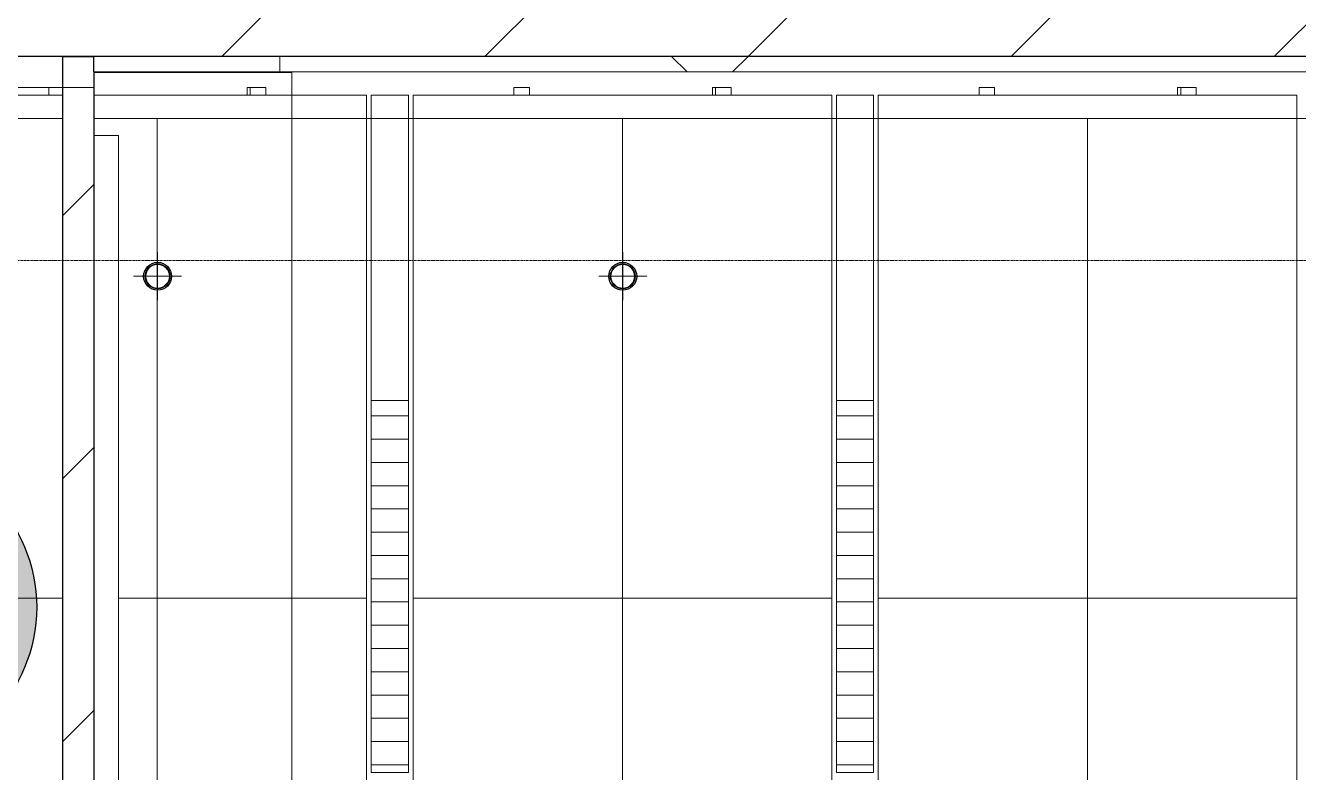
# Model space of a CAD drawing. Header units: millimetres. Extents: x 984 to 425800, y -34355 to 59419.
# Drawn here: x 136666 to 140771, y 10543 to 12952 of the extents above; entities that cross this region are included whole.
import ezdxf

# ---------------------------------------------------------------- set-up
doc = ezdxf.new("R2010")
doc.units = ezdxf.units.MM
doc.linetypes.add('DPA_Grid _ Level 100', pattern=[10, 5.5, -1.6, 1.3, -1.6])
for name, color, linetype, lineweight in [('A-DETL-GENF', 2, 'Continuous', 35), ('A-DOOR', 3, 'Continuous', 25), ('A-DOOR-E', 2, 'Continuous', 25), ('A-DOOR-HDLN', 2, 'Continuous', 9), ('A-FLOR-E', 2, 'Continuous', 9), ('A-GLAZ-CURT', 2, 'Continuous', 9), ('A-ROOM-IDEN', 3, 'Continuous', 25), ('A-WALL', 5, 'Continuous', 9), ('A-WALL-FNSH', 2, 'Continuous', 9), ('A-WALL-PATT', 1, 'Continuous', 9), ('E-LITE-EQPM', 2, 'Continuous', 9), ('S-GRID', 251, 'Continuous', 9), ('WALL-E', 2, 'Continuous', 9)]:
    doc.layers.add(name, color=color, linetype=linetype, lineweight=lineweight)
pattern_1 = [(45, (1017098.17, 0), (-424.26407, 424.26407), [])]

# ---------------------------------------------------------------- blocks, each defined once
blk = doc.blocks.new('DPA_CP_Entrance Canopy Lower - Depth 4200-V3-4110-01 GROUND LEVEL - REFLECTED CEILING PLAN')
at = {"layer": 'A-GLAZ-CURT'}
for p, q in [((-881507.4, 12652), (-881507.4, 9308)), ((-880312.4, 12652), (-881507.4, 12652)), ((-880817.4, 12652), (-881141.4, 12652)), ((-880817.4, 12652), (-881141.4, 12652)), ((-880817.4, 12652), (-881141.4, 12652)), ((-880682.4, 12652), (-880697.4, 12652)), ((-880682.4, 12652), (-880697.4, 12652)), ((-880682.4, 12652), (-880697.4, 12652)), ((-880007.4, 12652), (-880212.4, 12652)), ((-880007.4, 9308), (-880007.4, 12652)), ((-881507.4, 9296), (-881507.4, 8937)), ((-880007.4, 8937), (-880007.4, 9296)), ((-881507.4, 8937), (-881507.4, 8737)), ((-881507.4, 8737), (-881507.4, 8937)), ((-880355.2, 8937), (-881507.4, 8937)), ((-880355.2, 8937), (-881507.4, 8937)), ((-880185.8, 8937), (-880347, 8937)), ((-880185.8, 8937), (-880347, 8937)), ((-880007.4, 8937), (-880177.6, 8937)), ((-880007.4, 8937), (-880177.6, 8937)), ((-880007.4, 8937), (-880007.4, 8737)), ((-880007.4, 8737), (-880007.4, 8937)), ((-880007.4, 8737), (-881507.4, 8737)), ((-880007.4, 8737), (-881507.4, 8737))]:
    blk.add_line(p, q, dxfattribs=at)
blk = doc.blocks.new('DPA_CP_Entrance Canopy Lower - Depth 4200-V2-4110-01 GROUND LEVEL - REFLECTED CEILING PLAN')
at = {"layer": 'A-GLAZ-CURT'}
for p, q in [((-883007.4, 12652), (-883007.4, 9308)), ((-881507.4, 12652), (-883007.4, 12652)), ((-882317.4, 12652), (-882332.4, 12652)), ((-882317.4, 12652), (-882332.4, 12652)), ((-882317.4, 12652), (-882332.4, 12652)), ((-882182.4, 12652), (-882197.4, 12652)), ((-882182.4, 12652), (-882197.4, 12652)), ((-882182.4, 12652), (-882197.4, 12652)), ((-881507.4, 9308), (-881507.4, 12652)), ((-883007.4, 9296), (-883007.4, 8937)), ((-881507.4, 8937), (-881507.4, 9296)), ((-883007.4, 8937), (-883007.4, 8737)), ((-883007.4, 8737), (-883007.4, 8937)), ((-881507.4, 8937), (-883007.4, 8937)), ((-881507.4, 8937), (-883007.4, 8937)), ((-881507.4, 8937), (-881507.4, 8737)), ((-881507.4, 8737), (-881507.4, 8937)), ((-881507.4, 8737), (-883007.4, 8737)), ((-881507.4, 8737), (-883007.4, 8737))]:
    blk.add_line(p, q, dxfattribs=at)
blk = doc.blocks.new('DPA_CP_Entrance Canopy Lower - Depth 4200-V4-4110-01 GROUND LEVEL - REFLECTED CEILING PLAN')
at = {"layer": 'A-GLAZ-CURT'}
for p, q in [((-878507.4, 12652), (-878507.4, 9308)), ((-877007.4, 12652), (-878507.4, 12652)), ((-877817.4, 12652), (-877832.4, 12652)), ((-877817.4, 12652), (-877832.4, 12652)), ((-877817.4, 12652), (-877832.4, 12652)), ((-877682.4, 12652), (-877697.4, 12652)), ((-877682.4, 12652), (-877697.4, 12652)), ((-877682.4, 12652), (-877697.4, 12652)), ((-877007.4, 9308), (-877007.4, 12652)), ((-878507.4, 9296), (-878507.4, 8937)), ((-877007.4, 8937), (-877007.4, 9296)), ((-878507.4, 8937), (-878507.4, 8737)), ((-878507.4, 8737), (-878507.4, 8937)), ((-877355.2, 8937), (-878507.4, 8937)), ((-877355.2, 8937), (-878507.4, 8937)), ((-877185.8, 8937), (-877347, 8937)), ((-877185.8, 8937), (-877347, 8937)), ((-877007.4, 8937), (-877177.6, 8937)), ((-877007.4, 8937), (-877177.6, 8937)), ((-877007.4, 8937), (-877007.4, 8737)), ((-877007.4, 8737), (-877007.4, 8937)), ((-877007.4, 8737), (-878507.4, 8737)), ((-877007.4, 8737), (-878507.4, 8737))]:
    blk.add_line(p, q, dxfattribs=at)
blk = doc.blocks.new('CP_Facade_FeaturePanel - FeaturePanel-8936432-4110-01 GROUND LEVEL - REFLECTED CEILING PLAN')
at = {"layer": 'A-GLAZ-CURT'}
for p, q in [((-340, 50), (340, 50)), ((340, 50), (-340, 50)), ((-117.7, 50), (-280, 50)), ((-280, 50), (-117.7, 50)), ((-280, 50), (-141.8, 50)), ((-10, 50), (-280, 50)), ((-214.4, 50), (-280, 50)), ((-280, 50), (-248.5, 50)), ((-248.5, 50), (-214.4, 50)), ((-209.4, 50), (-144.6, 50)), ((-191, 50), (-206.4, 50)), ((-90.7, 50), (-191, 50)), ((-144.6, 50), (-155.8, 50)), ((-153.8, 50), (-90.7, 50)), ((-141.8, 50), (-10, 50)), ((-89.1, 50), (-68.1, 50)), ((0, 50), (-88, 50)), ((0, 50), (-87.4, 50)), ((-86.9, 50), (0, 50)), ((-68.1, 50), (0, 50)), ((87.4, 50), (0, 50)), ((0, 50), (68.1, 50)), ((88, 50), (0, 50)), ((0, 50), (86.9, 50)), ((280, 50), (10, 50)), ((10, 50), (141.8, 50)), ((68.1, 50), (89.1, 50)), ((191, 50), (90.7, 50)), ((90.7, 50), (153.8, 50)), ((117.7, 50), (280, 50)), ((280, 50), (117.7, 50)), ((141.8, 50), (280, 50)), ((144.6, 50), (209.4, 50)), ((155.8, 50), (144.6, 50)), ((206.4, 50), (191, 50)), ((280, 50), (214.4, 50)), ((214.4, 50), (248.5, 50)), ((248.5, 50), (280, 50)), ((-340, 0), (340, 0)), ((340, 0), (-340, 0)), ((-117.7, 0), (-280, 0)), ((-280, 0), (-117.7, 0)), ((-280, 0), (-10, 0)), ((-141.8, 0), (-280, 0)), ((-248.5, 0), (-280, 0)), ((-280, 0), (-214.4, 0)), ((-214.4, 0), (-248.5, 0)), ((-144.6, 0), (-209.4, 0)), ((-206.4, 0), (-191, 0)), ((-191, 0), (-90.7, 0)), ((-155.8, 0), (-144.6, 0)), ((-90.7, 0), (-153.8, 0)), ((-10, 0), (-141.8, 0)), ((-68.1, 0), (-89.1, 0)), ((-88, 0), (0, 0)), ((-87.4, 0), (0, 0)), ((0, 0), (-86.9, 0)), ((0, 0), (-68.1, 0)), ((68.1, 0), (0, 0)), ((0, 0), (87.4, 0)), ((86.9, 0), (0, 0)), ((0, 0), (88, 0)), ((141.8, 0), (10, 0)), ((10, 0), (280, 0)), ((89.1, 0), (68.1, 0)), ((153.8, 0), (90.7, 0)), ((90.7, 0), (191, 0)), ((117.7, 0), (280, 0)), ((280, 0), (117.7, 0)), ((280, 0), (141.8, 0)), ((144.6, 0), (155.8, 0)), ((209.4, 0), (144.6, 0)), ((191, 0), (206.4, 0)), ((248.5, 0), (214.4, 0)), ((214.4, 0), (280, 0)), ((280, 0), (248.5, 0))]:
    blk.add_line(p, q, dxfattribs=at)
blk = doc.blocks.new('CP_Facade_FeaturePanel - FeaturePanel-V61-4110-01 GROUND LEVEL - REFLECTED CEILING PLAN')
at = {"layer": 'A-GLAZ-CURT'}
for p, q in [((-340, 50), (340, 50)), ((340, 50), (-340, 50)), ((-117.7, 50), (-280, 50)), ((-280, 50), (-117.7, 50)), ((-280, 50), (-141.8, 50)), ((-10, 50), (-280, 50)), ((-214.4, 50), (-280, 50)), ((-280, 50), (-248.5, 50)), ((-248.5, 50), (-214.4, 50)), ((-209.4, 50), (-144.6, 50)), ((-191, 50), (-206.4, 50)), ((-90.7, 50), (-191, 50)), ((-144.6, 50), (-155.8, 50)), ((-153.8, 50), (-90.7, 50)), ((-141.8, 50), (-10, 50)), ((-89.1, 50), (-68.1, 50)), ((0, 50), (-88, 50)), ((0, 50), (-87.4, 50)), ((-86.9, 50), (0, 50)), ((-68.1, 50), (0, 50)), ((1.1, 50), (68.1, 50)), ((87.4, 50), (1.2, 50)), ((88, 50), (1.2, 50)), ((1.2, 50), (86.9, 50)), ((280, 50), (10, 50)), ((10, 50), (141.8, 50)), ((68.1, 50), (89.1, 50)), ((191, 50), (90.7, 50)), ((90.7, 50), (153.8, 50)), ((117.7, 50), (280, 50)), ((280, 50), (117.7, 50)), ((141.8, 50), (280, 50)), ((144.6, 50), (209.4, 50)), ((155.8, 50), (144.6, 50)), ((206.4, 50), (191, 50)), ((280, 50), (214.4, 50)), ((214.4, 50), (248.5, 50)), ((248.5, 50), (280, 50)), ((-340, 0), (340, 0)), ((340, 0), (-340, 0)), ((-117.7, 0), (-280, 0)), ((-280, 0), (-117.7, 0)), ((-280, 0), (-10, 0)), ((-141.8, 0), (-280, 0)), ((-248.5, 0), (-280, 0)), ((-280, 0), (-214.4, 0)), ((-214.4, 0), (-248.5, 0)), ((-144.6, 0), (-209.4, 0)), ((-206.4, 0), (-191, 0)), ((-191, 0), (-90.7, 0)), ((-155.8, 0), (-144.6, 0)), ((-90.7, 0), (-153.8, 0)), ((-10, 0), (-141.8, 0)), ((-68.1, 0), (-89.1, 0)), ((-88, 0), (0, 0)), ((-87.4, 0), (0, 0)), ((0, 0), (-86.9, 0)), ((0, 0), (-68.1, 0)), ((68.1, 0), (1.1, 0)), ((1.2, 0), (87.4, 0)), ((86.9, 0), (1.2, 0)), ((1.2, 0), (88, 0)), ((141.8, 0), (10, 0)), ((10, 0), (280, 0)), ((89.1, 0), (68.1, 0)), ((153.8, 0), (90.7, 0)), ((90.7, 0), (191, 0)), ((117.7, 0), (280, 0)), ((280, 0), (117.7, 0)), ((280, 0), (141.8, 0)), ((144.6, 0), (155.8, 0)), ((209.4, 0), (144.6, 0)), ((191, 0), (206.4, 0)), ((248.5, 0), (214.4, 0)), ((214.4, 0), (280, 0)), ((280, 0), (248.5, 0))]:
    blk.add_line(p, q, dxfattribs=at)
blk = doc.blocks.new('CP_Facade_FeaturePanel - FeaturePanel-V62-4110-01 GROUND LEVEL - REFLECTED CEILING PLAN')
at = {"layer": 'A-GLAZ-CURT'}
for p, q in [((-340, 50), (-135, 50)), ((-135, 50), (-340, 50)), ((-135.6, 50), (-280, 50)), ((-280, 50), (-135, 50)), ((-280, 50), (-141.8, 50)), ((-135, 50), (-280, 50)), ((-214.4, 50), (-280, 50)), ((-280, 50), (-248.5, 50)), ((-248.5, 50), (-214.4, 50)), ((-209.4, 50), (-144.6, 50)), ((-191, 50), (-206.4, 50)), ((-135, 50), (-191, 50)), ((-144.6, 50), (-155.8, 50)), ((-153.8, 50), (-140.4, 50)), ((-141.8, 50), (-135.8, 50)), ((-340, 0), (340, 0)), ((340, 0), (-340, 0)), ((-117.7, 0), (-280, 0)), ((-280, 0), (-117.7, 0)), ((-280, 0), (-10, 0)), ((-141.8, 0), (-280, 0)), ((-248.5, 0), (-280, 0)), ((-280, 0), (-214.4, 0)), ((-214.4, 0), (-248.5, 0)), ((-144.6, 0), (-209.4, 0)), ((-206.4, 0), (-191, 0)), ((-191, 0), (-90.7, 0)), ((-155.8, 0), (-144.6, 0)), ((-90.7, 0), (-153.8, 0)), ((-10, 0), (-141.8, 0)), ((-68.1, 0), (-89.1, 0)), ((-88, 0), (0, 0)), ((-87.4, 0), (0, 0)), ((0, 0), (-86.9, 0)), ((0, 0), (-68.1, 0)), ((68.1, 0), (0, 0)), ((0, 0), (87.4, 0)), ((86.9, 0), (0, 0)), ((0, 0), (88, 0)), ((141.8, 0), (10, 0)), ((10, 0), (280, 0)), ((89.1, 0), (68.1, 0)), ((153.8, 0), (90.7, 0)), ((90.7, 0), (191, 0)), ((117.7, 0), (280, 0)), ((280, 0), (117.7, 0)), ((280, 0), (141.8, 0)), ((144.6, 0), (155.8, 0)), ((209.4, 0), (144.6, 0)), ((191, 0), (206.4, 0)), ((248.5, 0), (214.4, 0)), ((214.4, 0), (280, 0)), ((280, 0), (248.5, 0))]:
    blk.add_line(p, q, dxfattribs=at)
blk = doc.blocks.new('CP_Facade_FeaturePanel - FeaturePanel-V64-4110-01 GROUND LEVEL - REFLECTED CEILING PLAN')
at = {"layer": 'A-GLAZ-CURT'}
for p, q in [((-340, 50), (340, 50)), ((340, 50), (-340, 50)), ((-117.7, 50), (-280, 50)), ((-280, 50), (-117.7, 50)), ((-280, 50), (-141.8, 50)), ((-10, 50), (-280, 50)), ((-214.4, 50), (-280, 50)), ((-280, 50), (-248.5, 50)), ((-248.5, 50), (-214.4, 50)), ((-209.4, 50), (-144.6, 50)), ((-191, 50), (-206.4, 50)), ((-90.7, 50), (-191, 50)), ((-144.6, 50), (-155.8, 50)), ((-153.8, 50), (-90.7, 50)), ((-141.8, 50), (-10, 50)), ((-89.1, 50), (-68.1, 50)), ((0, 50), (-88, 50)), ((0, 50), (-87.4, 50)), ((-86.9, 50), (0, 50)), ((-68.1, 50), (0, 50)), ((87.4, 50), (0, 50)), ((0, 50), (68.1, 50)), ((88, 50), (0, 50)), ((0, 50), (86.9, 50)), ((280, 50), (10, 50)), ((10, 50), (141.8, 50)), ((68.1, 50), (89.1, 50)), ((191, 50), (95.4, 50)), ((96, 50), (153.8, 50)), ((117.7, 50), (280, 50)), ((280, 50), (117.7, 50)), ((141.8, 50), (280, 50)), ((144.6, 50), (209.4, 50)), ((155.8, 50), (144.6, 50)), ((206.4, 50), (191, 50)), ((280, 50), (214.4, 50)), ((214.4, 50), (248.5, 50)), ((248.5, 50), (280, 50)), ((-340, 0), (340, 0)), ((340, 0), (-340, 0)), ((-117.7, 0), (-280, 0)), ((-280, 0), (-117.7, 0)), ((-280, 0), (-10, 0)), ((-141.8, 0), (-280, 0)), ((-248.5, 0), (-280, 0)), ((-280, 0), (-214.4, 0)), ((-214.4, 0), (-248.5, 0)), ((-144.6, 0), (-209.4, 0)), ((-206.4, 0), (-191, 0)), ((-191, 0), (-90.7, 0)), ((-155.8, 0), (-144.6, 0)), ((-90.7, 0), (-153.8, 0)), ((-10, 0), (-141.8, 0)), ((-68.1, 0), (-89.1, 0)), ((-88, 0), (0, 0)), ((-87.4, 0), (0, 0)), ((0, 0), (-86.9, 0)), ((0, 0), (-68.1, 0)), ((68.1, 0), (0, 0)), ((0, 0), (87.4, 0)), ((86.9, 0), (0, 0)), ((0, 0), (88, 0)), ((141.8, 0), (10, 0)), ((10, 0), (280, 0)), ((89.1, 0), (68.1, 0)), ((95.4, 0), (191, 0)), ((153.8, 0), (96, 0)), ((117.7, 0), (280, 0)), ((280, 0), (117.7, 0)), ((280, 0), (141.8, 0)), ((144.6, 0), (155.8, 0)), ((209.4, 0), (144.6, 0)), ((191, 0), (206.4, 0)), ((248.5, 0), (214.4, 0)), ((214.4, 0), (280, 0)), ((280, 0), (248.5, 0))]:
    blk.add_line(p, q, dxfattribs=at)
blk = doc.blocks.new('CP_Facade_FeaturePanel - FeaturePanel-V65-4110-01 GROUND LEVEL - REFLECTED CEILING PLAN')
at = {"layer": 'A-GLAZ-CURT'}
for p, q in [((-340, 50), (340, 50)), ((340, 50), (-340, 50)), ((-117.7, 50), (-280, 50)), ((-280, 50), (-117.7, 50)), ((-280, 50), (-141.8, 50)), ((-10, 50), (-280, 50)), ((-214.4, 50), (-280, 50)), ((-280, 50), (-248.5, 50)), ((-248.5, 50), (-214.4, 50)), ((-209.4, 50), (-144.6, 50)), ((-191, 50), (-206.4, 50)), ((-90.7, 50), (-191, 50)), ((-144.6, 50), (-155.8, 50)), ((-153.8, 50), (-90.7, 50)), ((-141.8, 50), (-10, 50)), ((-89.1, 50), (-68.1, 50)), ((0, 50), (-88, 50)), ((0, 50), (-87.4, 50)), ((-86.9, 50), (0, 50)), ((-68.1, 50), (0, 50)), ((87.4, 50), (0, 50)), ((0, 50), (68.1, 50)), ((88, 50), (0, 50)), ((0, 50), (86.9, 50)), ((280, 50), (10, 50)), ((10, 50), (141.8, 50)), ((68.1, 50), (89.1, 50)), ((191, 50), (90.7, 50)), ((90.7, 50), (140.4, 50)), ((117.7, 50), (280, 50)), ((280, 50), (117.7, 50)), ((141.9, 50), (280, 50)), ((142.3, 50), (153.8, 50)), ((144.6, 50), (209.4, 50)), ((155.8, 50), (144.6, 50)), ((206.4, 50), (191, 50)), ((280, 50), (214.4, 50)), ((214.4, 50), (248.5, 50)), ((248.5, 50), (280, 50)), ((-340, 0), (340, 0)), ((340, 0), (-340, 0)), ((-117.7, 0), (-280, 0)), ((-280, 0), (-117.7, 0)), ((-280, 0), (-10, 0)), ((-141.8, 0), (-280, 0)), ((-248.5, 0), (-280, 0)), ((-280, 0), (-214.4, 0)), ((-214.4, 0), (-248.5, 0)), ((-144.6, 0), (-209.4, 0)), ((-206.4, 0), (-191, 0)), ((-191, 0), (-90.7, 0)), ((-155.8, 0), (-144.6, 0)), ((-90.7, 0), (-153.8, 0)), ((-10, 0), (-141.8, 0)), ((-68.1, 0), (-89.1, 0)), ((-88, 0), (0, 0)), ((-87.4, 0), (0, 0)), ((0, 0), (-86.9, 0)), ((0, 0), (-68.1, 0)), ((68.1, 0), (0, 0)), ((0, 0), (87.4, 0)), ((86.9, 0), (0, 0)), ((0, 0), (88, 0)), ((141.8, 0), (10, 0)), ((10, 0), (280, 0)), ((89.1, 0), (68.1, 0)), ((140.4, 0), (90.7, 0)), ((90.7, 0), (191, 0)), ((117.7, 0), (280, 0)), ((280, 0), (117.7, 0)), ((280, 0), (141.9, 0)), ((153.8, 0), (142.3, 0)), ((144.6, 0), (155.8, 0)), ((209.4, 0), (144.6, 0)), ((191, 0), (206.4, 0)), ((248.5, 0), (214.4, 0)), ((214.4, 0), (280, 0)), ((280, 0), (248.5, 0))]:
    blk.add_line(p, q, dxfattribs=at)
blk = doc.blocks.new('CP_Facade_FeaturePanel - FeaturePanel-V66-4110-01 GROUND LEVEL - REFLECTED CEILING PLAN')
at = {"layer": 'A-GLAZ-CURT'}
for p, q in [((-340, 50), (340, 50)), ((340, 50), (-340, 50)), ((-117.7, 50), (-280, 50)), ((-280, 50), (-117.7, 50)), ((-280, 50), (-141.8, 50)), ((-10, 50), (-280, 50)), ((-214.4, 50), (-280, 50)), ((-280, 50), (-248.5, 50)), ((-248.5, 50), (-214.4, 50)), ((-209.4, 50), (-144.6, 50)), ((-191, 50), (-206.4, 50)), ((-90.7, 50), (-191, 50)), ((-144.6, 50), (-155.8, 50)), ((-153.8, 50), (-90.7, 50)), ((-141.8, 50), (-10, 50)), ((-89.1, 50), (-68.1, 50)), ((0, 50), (-88, 50)), ((0, 50), (-87.4, 50)), ((-86.9, 50), (0, 50)), ((-68.1, 50), (0, 50)), ((87.4, 50), (0, 50)), ((0, 50), (68.1, 50)), ((88, 50), (0, 50)), ((0, 50), (86.9, 50)), ((280, 50), (10, 50)), ((10, 50), (141.8, 50)), ((68.1, 50), (89.1, 50)), ((188.4, 50), (90.7, 50)), ((90.7, 50), (153.8, 50)), ((117.7, 50), (280, 50)), ((280, 50), (117.7, 50)), ((141.8, 50), (182.9, 50)), ((144.6, 50), (209.4, 50)), ((155.8, 50), (144.6, 50)), ((188.1, 50), (280, 50)), ((206.4, 50), (191, 50)), ((280, 50), (214.4, 50)), ((214.4, 50), (248.5, 50)), ((248.5, 50), (280, 50)), ((-340, 0), (340, 0)), ((340, 0), (-340, 0)), ((-117.7, 0), (-280, 0)), ((-280, 0), (-117.7, 0)), ((-280, 0), (-10, 0)), ((-141.8, 0), (-280, 0)), ((-248.5, 0), (-280, 0)), ((-280, 0), (-214.4, 0)), ((-214.4, 0), (-248.5, 0)), ((-144.6, 0), (-209.4, 0)), ((-206.4, 0), (-191, 0)), ((-191, 0), (-90.7, 0)), ((-155.8, 0), (-144.6, 0)), ((-90.7, 0), (-153.8, 0)), ((-10, 0), (-141.8, 0)), ((-68.1, 0), (-89.1, 0)), ((-88, 0), (0, 0)), ((-87.4, 0), (0, 0)), ((0, 0), (-86.9, 0)), ((0, 0), (-68.1, 0)), ((68.1, 0), (0, 0)), ((0, 0), (87.4, 0)), ((86.9, 0), (0, 0)), ((0, 0), (88, 0)), ((141.8, 0), (10, 0)), ((10, 0), (280, 0)), ((89.1, 0), (68.1, 0)), ((153.8, 0), (90.7, 0)), ((90.7, 0), (188.4, 0)), ((117.7, 0), (280, 0)), ((280, 0), (117.7, 0)), ((182.9, 0), (141.8, 0)), ((144.6, 0), (155.8, 0)), ((209.4, 0), (144.6, 0)), ((280, 0), (188.1, 0)), ((191, 0), (206.4, 0)), ((248.5, 0), (214.4, 0)), ((214.4, 0), (280, 0)), ((280, 0), (248.5, 0))]:
    blk.add_line(p, q, dxfattribs=at)
blk = doc.blocks.new('M_Door-Overhead-Rolling - RS-18924032-4110-01 GROUND LEVEL - REFLECTED CEILING PLAN')
at = {"layer": 'A-DOOR', "lineweight": 9}
for p, q in [((1456.1, -50), (-1456.1, -50)), ((-1456.1, -50), (-1456.1, -130)), ((1456.1, -130), (1456.1, -50)), ((-1456.1, -130), (1456.1, -130))]:
    blk.add_line(p, q, dxfattribs=at)
at = {"layer": 'A-DOOR-HDLN'}
for p, q in [((-1659.3, -50), (-1456.1, -50)), ((-1659.3, -50), (-1659.3, -688.8)), ((1456.1, -50), (1659.3, -50)), ((1659.3, -50), (1659.3, -688.8)), ((-1659.3, -688.8), (1659.3, -688.8))]:
    blk.add_line(p, q, dxfattribs=at)
blk = doc.blocks.new('DPA_CP_Entrance Canopy Curve_Ent 2_Edge Rev B-1 - Entrance Canopy Curve_Left-15513308-4110-01 GROUND LEVEL - REFLECTED CEILING PLAN')
at = {"layer": 'A-GLAZ-CURT'}
for p, q in [((-881217.4, 12752), (-881217.4, 12727)), ((-881217.4, 12727), (-881217.4, 12752)), ((-881207.4, 12752), (-881217.4, 12752)), ((-881217.4, 12752), (-881207.4, 12752)), ((-881207.4, 12752), (-881207.4, 12727)), ((-881207.4, 12727), (-881207.4, 12752)), ((-881207.4, 12727), (-881207.4, 12752)), ((-881207.4, 12752), (-881207.4, 12727)), ((-881207.4, 12727), (-881207.4, 12752)), ((-881207.4, 12752), (-881207.4, 12727)), ((-881207.4, 12727), (-881207.4, 12752)), ((-881207.4, 12752), (-881207.4, 12727)), ((-881157.4, 12752), (-881207.4, 12752)), ((-881157.4, 12752), (-881207.4, 12752)), ((-881157.4, 12752), (-881207.4, 12752)), ((-881207.4, 12752), (-881157.4, 12752)), ((-881207.4, 12752), (-881157.4, 12752)), ((-881207.4, 12752), (-881157.4, 12752)), ((-881157.4, 12727), (-881157.4, 12752)), ((-881157.4, 12752), (-881157.4, 12727)), ((-881157.4, 12727), (-881157.4, 12752)), ((-881157.4, 12752), (-881157.4, 12727)), ((-881157.4, 12727), (-881157.4, 12752)), ((-881157.4, 12752), (-881157.4, 12727)), ((-880357.4, 12727), (-880357.4, 12752)), ((-880357.4, 12752), (-880357.4, 12727)), ((-880357.4, 12727), (-880357.4, 12752)), ((-880357.4, 12752), (-880357.4, 12727)), ((-880357.4, 12727), (-880357.4, 12752)), ((-880357.4, 12752), (-880357.4, 12727)), ((-880312.4, 12752), (-880357.4, 12752)), ((-880312.4, 12752), (-880357.4, 12752)), ((-880312.4, 12752), (-880357.4, 12752)), ((-880357.4, 12752), (-880312.4, 12752)), ((-880357.4, 12752), (-880312.4, 12752)), ((-880357.4, 12752), (-880312.4, 12752))]:
    blk.add_line(p, q, dxfattribs=at)
blk = doc.blocks.new('DPA_CP_Entrance Canopy Curve_Ent 2_Edge Rev B-1 - Entrance Canopy Curve_Left-V123-4110-01 GROUND LEVEL - REFLECTED CEILING PLAN')
at = {"layer": 'A-GLAZ-CURT'}
for p, q in [((-879717.4, 12752), (-879717.4, 12727)), ((-879717.4, 12727), (-879717.4, 12752)), ((-879707.4, 12752), (-879717.4, 12752)), ((-879717.4, 12752), (-879707.4, 12752)), ((-879707.4, 12752), (-879707.4, 12727)), ((-879707.4, 12727), (-879707.4, 12752)), ((-879707.4, 12727), (-879707.4, 12752)), ((-879707.4, 12752), (-879707.4, 12727)), ((-879707.4, 12727), (-879707.4, 12752)), ((-879707.4, 12752), (-879707.4, 12727)), ((-879707.4, 12727), (-879707.4, 12752)), ((-879707.4, 12752), (-879707.4, 12727)), ((-879657.4, 12752), (-879707.4, 12752)), ((-879657.4, 12752), (-879707.4, 12752)), ((-879657.4, 12752), (-879707.4, 12752)), ((-879707.4, 12752), (-879657.4, 12752)), ((-879707.4, 12752), (-879657.4, 12752)), ((-879707.4, 12752), (-879657.4, 12752)), ((-879657.4, 12727), (-879657.4, 12752)), ((-879657.4, 12752), (-879657.4, 12727)), ((-879657.4, 12727), (-879657.4, 12752)), ((-879657.4, 12752), (-879657.4, 12727)), ((-879657.4, 12727), (-879657.4, 12752)), ((-879657.4, 12752), (-879657.4, 12727)), ((-878857.4, 12727), (-878857.4, 12752)), ((-878857.4, 12752), (-878857.4, 12727)), ((-878857.4, 12727), (-878857.4, 12752)), ((-878857.4, 12752), (-878857.4, 12727)), ((-878857.4, 12727), (-878857.4, 12752)), ((-878857.4, 12752), (-878857.4, 12727)), ((-878807.4, 12752), (-878857.4, 12752)), ((-878807.4, 12752), (-878857.4, 12752)), ((-878807.4, 12752), (-878857.4, 12752)), ((-878857.4, 12752), (-878807.4, 12752)), ((-878857.4, 12752), (-878807.4, 12752)), ((-878857.4, 12752), (-878807.4, 12752)), ((-878807.4, 12727), (-878807.4, 12752)), ((-878807.4, 12752), (-878807.4, 12727)), ((-878807.4, 12727), (-878807.4, 12752)), ((-878807.4, 12752), (-878807.4, 12727)), ((-878807.4, 12727), (-878807.4, 12752)), ((-878807.4, 12752), (-878807.4, 12727))]:
    blk.add_line(p, q, dxfattribs=at)
blk = doc.blocks.new('DPA_CP_Entrance Canopy Curve_Ent 2_Edge Rev B-1 - Entrance Canopy Curve_Left-V124-4110-01 GROUND LEVEL - REFLECTED CEILING PLAN')
at = {"layer": 'A-GLAZ-CURT'}
for p, q in [((-878217.4, 12752), (-878217.4, 12727)), ((-878217.4, 12727), (-878217.4, 12752)), ((-878207.4, 12752), (-878217.4, 12752)), ((-878215.7, 12752), (-878207.4, 12752)), ((-878207.4, 12752), (-878207.4, 12727)), ((-878207.4, 12727), (-878207.4, 12752)), ((-878207.4, 12727), (-878207.4, 12752)), ((-878207.4, 12752), (-878207.4, 12727)), ((-878207.4, 12727), (-878207.4, 12752)), ((-878207.4, 12752), (-878207.4, 12727)), ((-878207.4, 12727), (-878207.4, 12752)), ((-878207.4, 12752), (-878207.4, 12727)), ((-878157.4, 12752), (-878207.4, 12752)), ((-878157.4, 12752), (-878207.4, 12752)), ((-878157.4, 12752), (-878207.4, 12752)), ((-878207.4, 12752), (-878157.4, 12752)), ((-878207.4, 12752), (-878157.4, 12752)), ((-878207.4, 12752), (-878157.4, 12752)), ((-878157.4, 12727), (-878157.4, 12752)), ((-878157.4, 12752), (-878157.4, 12727)), ((-878157.4, 12727), (-878157.4, 12752)), ((-878157.4, 12752), (-878157.4, 12727)), ((-878157.4, 12727), (-878157.4, 12752)), ((-878157.4, 12752), (-878157.4, 12727)), ((-877357.4, 12727), (-877357.4, 12752)), ((-877357.4, 12752), (-877357.4, 12727)), ((-877357.4, 12727), (-877357.4, 12752)), ((-877357.4, 12752), (-877357.4, 12727)), ((-877357.4, 12727), (-877357.4, 12752)), ((-877357.4, 12752), (-877357.4, 12727)), ((-877307.4, 12752), (-877357.4, 12752)), ((-877307.4, 12752), (-877357.4, 12752)), ((-877307.4, 12752), (-877357.4, 12752)), ((-877357.4, 12752), (-877307.4, 12752)), ((-877357.4, 12752), (-877307.4, 12752)), ((-877357.4, 12752), (-877307.4, 12752)), ((-877307.4, 12727), (-877307.4, 12752)), ((-877307.4, 12752), (-877307.4, 12727)), ((-877307.4, 12727), (-877307.4, 12752)), ((-877307.4, 12752), (-877307.4, 12727)), ((-877307.4, 12727), (-877307.4, 12752)), ((-877307.4, 12752), (-877307.4, 12727))]:
    blk.add_line(p, q, dxfattribs=at)
blk = doc.blocks.new('DPA_CP_Metal Ceiling Luminaire - Linear Luminaire Entrance-V144-4110-01 GROUND LEVEL - REFLECTED CEILING PLAN')
at = {"layer": 'A-GLAZ-CURT'}
h = blk.add_hatch(dxfattribs=at)
h.set_pattern_fill('FP_19', color=256, style=0, pattern_type=2)
h.set_pattern_definition([(0, (-868791.046, 10942.52), (0, -75), [])])
h.paths.add_polyline_path([(-870197.4, 10542.5), (-870197.4, 11742.5), (-870317.4, 11742.5), (-870317.4, 10542.5), (-870225.5, 10542.5)])
for p, q in [((-870317.4, 11742.5), (-870197.4, 11742.5)), ((-870317.4, 10542.5), (-870317.4, 11742.5)), ((-870197.4, 11742.5), (-870197.4, 10542.5)), ((-870197.4, 10542.5), (-870317.4, 10542.5))]:
    blk.add_line(p, q, dxfattribs=at)
blk = doc.blocks.new('System Panel - DPA-AR_Metal Ceiling Rectangular Panel-16090578-4110-01 GROUND LEVEL - REFLECTED CEILING PLAN')
at = {"layer": 'A-GLAZ-CURT'}
for p, q in [((-870182.4, 9482.5), (-870182.4, 11104.8)), ((-870182.4, 11104.8), (-868832.4, 11104.8)), ((-868832.4, 11104.8), (-868832.4, 9482.5)), ((-868832.4, 9482.5), (-870182.4, 9482.5))]:
    blk.add_line(p, q, dxfattribs=at)
blk = doc.blocks.new('System Panel - DPA-AR_Metal Ceiling Rectangular Panel-V145-4110-01 GROUND LEVEL - REFLECTED CEILING PLAN')
at = {"layer": 'A-GLAZ-CURT'}
for p, q in [((-868832.4, 12727), (-870182.4, 12727)), ((-870182.4, 12727), (-870182.4, 12652.2)), ((-870182.4, 11104.8), (-870182.4, 12727)), ((-870182.4, 12727), (-868832.4, 12727)), ((-868832.4, 12652.2), (-868832.4, 12727)), ((-868832.4, 12727), (-868832.4, 11104.8)), ((-868832.4, 11104.8), (-870182.4, 11104.8))]:
    blk.add_line(p, q, dxfattribs=at)
blk = doc.blocks.new('DPA_CP_Metal Ceiling Panel - Vertical Panel Entrance-12692899-4110-01 GROUND LEVEL - REFLECTED CEILING PLAN')
at = {"layer": 'A-GLAZ-CURT'}
for p, q in [((-870317.4, 12727.5), (-870197.4, 12727.5)), ((-870317.4, 12727.5), (-870317.4, 11742.5)), ((-870317.4, 12727.5), (-870317.4, 12652.2)), ((-870197.4, 12727.5), (-870317.4, 12727.5)), ((-870317.4, 12727.5), (-870197.4, 12727.5)), ((-870317.4, 11742.5), (-870317.4, 12727.5)), ((-870197.4, 12727.5), (-870197.4, 11742.5)), ((-870197.4, 12652.2), (-870197.4, 12727.5)), ((-870197.4, 12727.5), (-870197.4, 11742.5)), ((-870317.4, 11742.5), (-870197.4, 11742.5)), ((-870197.4, 11742.5), (-870317.4, 11742.5))]:
    blk.add_line(p, q, dxfattribs=at)
blk = doc.blocks.new('System Panel - DPA-AR_Metal Ceiling Rectangular Panel-V148-4110-01 GROUND LEVEL - REFLECTED CEILING PLAN')
at = {"layer": 'A-GLAZ-CURT'}
for p, q in [((-880682.4, 9482.5), (-880682.4, 11104.8)), ((-880682.4, 11104.8), (-880312.4, 11104.8)), ((-880132.4, 11104.8), (-879332.4, 11104.8)), ((-879332.4, 11104.8), (-879332.4, 9482.5)), ((-880312.4, 9482.5), (-880682.4, 9482.5)), ((-879332.4, 9482.5), (-880212.4, 9482.5))]:
    blk.add_line(p, q, dxfattribs=at)
blk = doc.blocks.new('System Panel - DPA-AR_Metal Ceiling Rectangular Panel-V149-4110-01 GROUND LEVEL - REFLECTED CEILING PLAN')
at = {"layer": 'A-GLAZ-CURT'}
for p, q in [((-880312.4, 12727), (-880682.4, 12727)), ((-880682.4, 12727), (-880682.4, 12652.2)), ((-880682.4, 11104.8), (-880682.4, 12727)), ((-880682.4, 12727), (-880312.4, 12727)), ((-879332.4, 12727), (-880212.4, 12727)), ((-880212.4, 12727), (-879332.4, 12727)), ((-879332.4, 12652.2), (-879332.4, 12727)), ((-879332.4, 12727), (-879332.4, 11104.8)), ((-880312.4, 11104.8), (-880682.4, 11104.8)), ((-879332.4, 11104.8), (-880132.4, 11104.8))]:
    blk.add_line(p, q, dxfattribs=at)
blk = doc.blocks.new('D1 - D1-12676964-4110-01 GROUND LEVEL - REFLECTED CEILING PLAN')
at = {"layer": 'A-DETL-GENF', "lineweight": 25}
for radius in [45, 40]:
    blk.add_circle((0, 0), radius, dxfattribs=at)
at = {"layer": 'E-LITE-EQPM'}
for p, q in [((0, 77.5), (0, -77.5)), ((-77.5, 0), (77.5, 0))]:
    blk.add_line(p, q, dxfattribs=at)
blk.add_circle((0, 0), 38, dxfattribs=at)
blk = doc.blocks.new('System Panel - Facade_Solid Panel 100mm-18344667-4110-01 GROUND LEVEL - REFLECTED CEILING PLAN')
at = {"layer": 'A-GLAZ-CURT'}
for p, q in [((-385, -150), (-385, -50)), ((-385, -50), (385, -50)), ((385, -50), (385, -150)), ((385, -150), (-385, -150))]:
    blk.add_line(p, q, dxfattribs=at)

msp = doc.modelspace()

# ---------------------------------------------------------------- hatches: boundary and pattern name
at = {"layer": 'A-ROOM-IDEN'}
h = msp.add_hatch(color=256, dxfattribs=at)
edge = h.paths.add_edge_path()
edge.add_arc((136202.1, 11075.5), 500, 0, 360)
at = {"layer": 'A-WALL-PATT'}
h = msp.add_hatch(dxfattribs=at)
h.set_pattern_fill('FP_2', color=256, style=0, pattern_type=2)
h.set_pattern_definition(pattern_1)
h.paths.add_polyline_path([(150465.8, 12852), (150465.8, 13052), (131815.8, 13052), (131815.8, 12852), (149778.2, 12852)])
h = msp.add_hatch(dxfattribs=at)
h.set_pattern_fill('FP_2', color=256, style=0, pattern_type=2)
h.set_pattern_definition(pattern_1)
h.paths.add_polyline_path([(136885.8, 9432.5), (136885.8, 12852), (136785.8, 12852), (136785.8, 9432.5)])
h = msp.add_hatch(dxfattribs=at)
h.set_pattern_fill('FP_7', color=256, style=0, pattern_type=2)
h.set_pattern_definition([(45, (1017098.2, 0), (-1060.6602, 1060.6602), []), (135, (1017098.2, 0), (-1060.6602, -1060.6602), [])])
h.paths.add_polyline_path([(149778.2, 12802), (149965.8, 12802), (149965.8, 12852), (137485.8, 12852), (137485.8, 12802), (149051.8, 12802)])

# ---------------------------------------------------------------- linework, layer by layer
at = {"layer": 'A-FLOR-E'}
msp.add_line((150465.8, 12852), (131815.8, 12852), dxfattribs=at)
at = {"layer": 'A-ROOM-IDEN'}
msp.add_circle((136202.1, 11075.5), 500, dxfattribs=at)
at = {"layer": 'A-WALL', "color": 7, "lineweight": 25}
for p, q in [((150465.8, 12852), (131815.8, 12852)), ((136785.8, 9432.5), (136785.8, 12852)), ((136785.8, 12852), (136885.8, 12852)), ((136885.8, 12802), (136885.8, 12852)), ((136885.8, 12802), (136885.8, 9432.5))]:
    msp.add_line(p, q, dxfattribs=at)
at = {"layer": 'A-WALL'}
for p, q in [((137485.8, 12802), (137485.8, 12852)), ((137485.8, 12852), (137485.8, 12802))]:
    msp.add_line(p, q, dxfattribs=at)
at = {"layer": 'A-WALL-FNSH', "color": 250}
for p, q in [((136885.8, 12852), (137485.8, 12852)), ((137485.8, 12852), (149965.8, 12852)), ((137485.8, 12802), (136885.8, 12802)), ((149965.8, 12802), (137485.8, 12802))]:
    msp.add_line(p, q, dxfattribs=at)
at = {"layer": 'S-GRID', "linetype": 'DPA_Grid _ Level 100'}
msp.add_line((415577.1, 12194), (59238.8, 12194), dxfattribs=at)
at = {"layer": 'WALL-E'}
for p, q in [((150465.8, 12852), (131815.8, 12852)), ((150465.8, 12852), (135380.8, 12852)), ((135380.8, 12852), (150465.8, 12852)), ((138450.8, 12852), (135730.8, 12852)), ((135730.8, 12852), (138450.8, 12852)), ((141450.8, 12852), (138730.8, 12852)), ((138730.8, 12852), (141450.8, 12852))]:
    msp.add_line(p, q, dxfattribs=at)

# ---------------------------------------------------------------- block references
at = {"layer": 'A-DOOR-E', "rotation": 90}
msp.add_blockref('M_Door-Overhead-Rolling - RS-18924032-4110-01 GROUND LEVEL - REFLECTED CEILING PLAN', (136835.8, 11140.9), dxfattribs=at)
at = {"layer": 'A-GLAZ-CURT'}
for name, p in [('System Panel - Facade_Solid Panel 100mm-18344667-4110-01 GROUND LEVEL - REFLECTED CEILING PLAN', (136500.8, 12902)), ('DPA_CP_Entrance Canopy Curve_Ent 2_Edge Rev B-1 - Entrance Canopy Curve_Left-15513308-4110-01 GROUND LEVEL - REFLECTED CEILING PLAN', (1017098.2, 0)), ('System Panel - DPA-AR_Metal Ceiling Rectangular Panel-V149-4110-01 GROUND LEVEL - REFLECTED CEILING PLAN', (1017098.2, 0)), ('DPA_CP_Entrance Canopy Curve_Ent 2_Edge Rev B-1 - Entrance Canopy Curve_Left-V123-4110-01 GROUND LEVEL - REFLECTED CEILING PLAN', (1017098.2, 0)), ('DPA_CP_Metal Ceiling Panel - Vertical Panel Entrance-12692899-4110-01 GROUND LEVEL - REFLECTED CEILING PLAN', (1008098.2, 0)), ('System Panel - DPA-AR_Metal Ceiling Rectangular Panel-V145-4110-01 GROUND LEVEL - REFLECTED CEILING PLAN', (1008098.2, 0)), ('DPA_CP_Entrance Canopy Curve_Ent 2_Edge Rev B-1 - Entrance Canopy Curve_Left-V124-4110-01 GROUND LEVEL - REFLECTED CEILING PLAN', (1017098.2, 0)), ('DPA_CP_Metal Ceiling Panel - Vertical Panel Entrance-12692899-4110-01 GROUND LEVEL - REFLECTED CEILING PLAN', (1009598.2, 0)), ('System Panel - DPA-AR_Metal Ceiling Rectangular Panel-V145-4110-01 GROUND LEVEL - REFLECTED CEILING PLAN', (1009598.2, 0)), ('DPA_CP_Entrance Canopy Curve_Ent 2_Edge Rev B-1 - Entrance Canopy Curve_Left-V123-4110-01 GROUND LEVEL - REFLECTED CEILING PLAN', (1020098.2, 0)), ('DPA_CP_Entrance Canopy Lower - Depth 4200-V3-4110-01 GROUND LEVEL - REFLECTED CEILING PLAN', (1017098.2, 0)), ('DPA_CP_Entrance Canopy Lower - Depth 4200-V2-4110-01 GROUND LEVEL - REFLECTED CEILING PLAN', (1020098.2, 0)), ('DPA_CP_Entrance Canopy Lower - Depth 4200-V4-4110-01 GROUND LEVEL - REFLECTED CEILING PLAN', (1017098.2, 0)), ('DPA_CP_Entrance Canopy Lower - Depth 4200-V2-4110-01 GROUND LEVEL - REFLECTED CEILING PLAN', (1023098.2, 0)), ('DPA_CP_Metal Ceiling Luminaire - Linear Luminaire Entrance-V144-4110-01 GROUND LEVEL - REFLECTED CEILING PLAN', (1008098.2, 0)), ('DPA_CP_Metal Ceiling Luminaire - Linear Luminaire Entrance-V144-4110-01 GROUND LEVEL - REFLECTED CEILING PLAN', (1009598.2, 0)), ('System Panel - DPA-AR_Metal Ceiling Rectangular Panel-V148-4110-01 GROUND LEVEL - REFLECTED CEILING PLAN', (1017098.2, 0)), ('System Panel - DPA-AR_Metal Ceiling Rectangular Panel-16090578-4110-01 GROUND LEVEL - REFLECTED CEILING PLAN', (1008098.2, 0)), ('System Panel - DPA-AR_Metal Ceiling Rectangular Panel-16090578-4110-01 GROUND LEVEL - REFLECTED CEILING PLAN', (1009598.2, 0))]:
    msp.add_blockref(name, p, dxfattribs=at)
at = {"layer": 'A-GLAZ-CURT', "rotation": 180}
for name, p in [('CP_Facade_FeaturePanel - FeaturePanel-V62-4110-01 GROUND LEVEL - REFLECTED CEILING PLAN', (136750.8, 12852)), ('CP_Facade_FeaturePanel - FeaturePanel-V61-4110-01 GROUND LEVEL - REFLECTED CEILING PLAN', (137430.8, 12852)), ('CP_Facade_FeaturePanel - FeaturePanel-8936432-4110-01 GROUND LEVEL - REFLECTED CEILING PLAN', (138110.8, 12852)), ('CP_Facade_FeaturePanel - FeaturePanel-V66-4110-01 GROUND LEVEL - REFLECTED CEILING PLAN', (139070.8, 12852)), ('CP_Facade_FeaturePanel - FeaturePanel-V65-4110-01 GROUND LEVEL - REFLECTED CEILING PLAN', (139750.8, 12852)), ('CP_Facade_FeaturePanel - FeaturePanel-V64-4110-01 GROUND LEVEL - REFLECTED CEILING PLAN', (140430.8, 12852))]:
    msp.add_blockref(name, p, dxfattribs=at)
at = {"layer": 'E-LITE-EQPM'}
for p in [(137091.8, 12143), (138591.8, 12143)]:
    msp.add_blockref('D1 - D1-12676964-4110-01 GROUND LEVEL - REFLECTED CEILING PLAN', p, dxfattribs=at)

doc.saveas('drawing.dxf')
